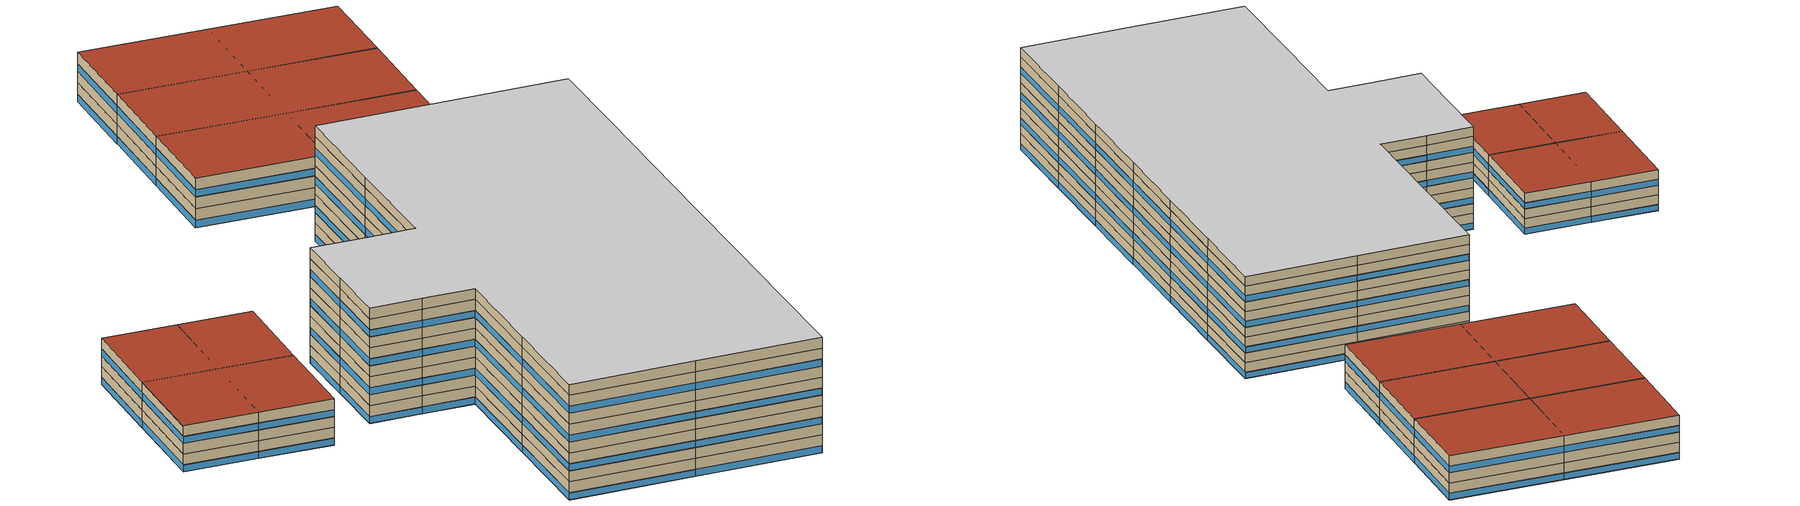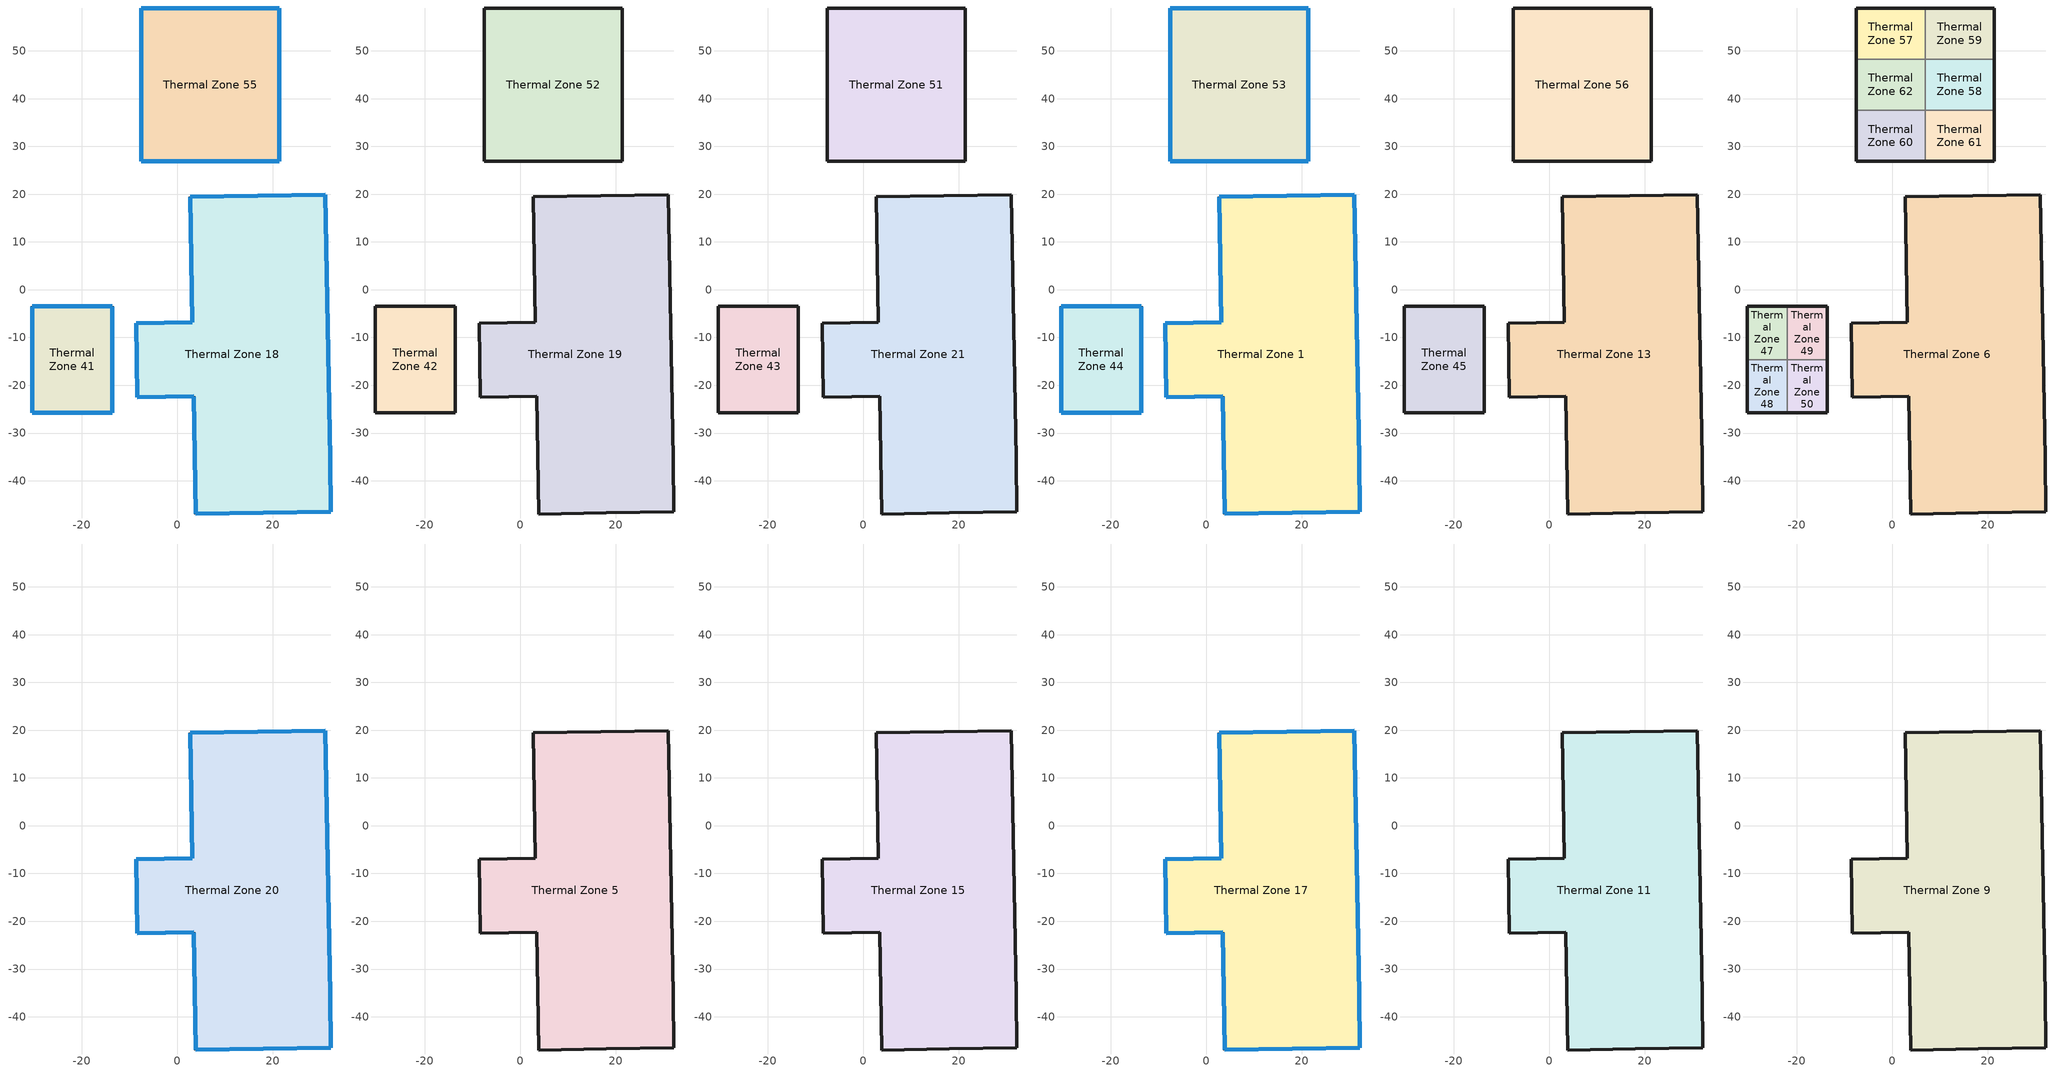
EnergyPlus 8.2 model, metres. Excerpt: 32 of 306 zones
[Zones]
Thermal Zone 18
 floor to Thermal Zone 3 (ASHRAE 90.1-2004 ExtWall Mass ClimateZone 6 Reversed): 31.05,19.92 31.24,8.86 31.43,-2.21 31.62,-13.27 31.82,-24.34 32.01,-35.4 32.2,-46.47 18.04,-46.71 3.88,-46.95 3.67,-34.65 3.46,-22.34 -2.44,-22.44 -8.33,-22.54 -8.46,-14.78 -8.6,-7.03 -2.7,-6.93 3.19,-6.82 2.96,6.3 2.73,19.43 16.89,19.68 z1.24
 wall outside (ASHRAE 90.1-2004 ExtWall Mass ClimateZone 6): 31.24,8.86 31.05,19.92 16.89,19.68 2.73,19.43 2.96,6.3 3.19,-6.82 -2.7,-6.93 -8.6,-7.03 -8.46,-14.78 -8.33,-22.54 -2.44,-22.44 3.46,-22.34 3.67,-34.65 3.88,-46.95 18.04,-46.71 32.2,-46.47 32.01,-35.4 31.82,-24.34 31.62,-13.27 31.43,-2.21 31.24,8.86 z1.24:2.06
 window (ASHRAE 90.1-2004 ExtWindow ClimateZone 4-6): 31.24,8.88 31.05,19.89 / 31.43,-2.18 31.24,8.83 / 31.62,-13.25 31.43,-2.23 / 31.81,-24.31 31.62,-13.3 / 32.01,-35.38 31.82,-24.36 / 32.2,-46.44 32.01,-35.43 / 18.07,-46.71 32.17,-46.47 / 3.91,-46.95 18.01,-46.71 / 3.67,-34.67 3.88,-46.93 / 3.46,-22.36 3.67,-34.62 / -2.41,-22.44 3.43,-22.34 / -8.3,-22.54 -2.46,-22.44 / -8.46,-14.81 -8.33,-22.52 / -8.59,-7.05 -8.46,-14.76 / -2.73,-6.93 -8.57,-7.03 / 3.16,-6.82 -2.68,-6.93 / 2.96,6.28 3.19,-6.8 / 2.73,19.41 2.96,6.33 / 16.87,19.67 2.76,19.43 / 31.02,19.92 16.92,19.68 z1.26:2.03
Thermal Zone 41
 floor to Thermal Zone 46 (ASHRAE 90.1-2004 ExtWall Mass ClimateZone 6 Reversed): -30.37,-3.51 -21.98,-3.51 -13.6,-3.51 -13.6,-14.65 -13.6,-25.79 -21.98,-25.79 -30.37,-25.79 -30.37,-14.65 z1.22
 wall outside (ASHRAE 90.1-2004 ExtWall Mass ClimateZone 6): -21.98,-3.51 -30.37,-3.51 -30.37,-14.65 -30.37,-25.79 -21.98,-25.79 -13.6,-25.79 -13.6,-14.65 -13.6,-3.51 -21.98,-3.51 z1.22:2.03
 window (ASHRAE 90.1-2004 ExtWindow ClimateZone 4-6): -22.01,-3.51 -30.34,-3.51 / -13.62,-3.51 -21.96,-3.51 / -13.6,-14.62 -13.6,-3.54 / -13.6,-25.76 -13.6,-14.67 / -21.96,-25.79 -13.62,-25.79 / -30.34,-25.79 -22.01,-25.79 / -30.37,-14.67 -30.37,-25.76 / -30.37,-3.54 -30.37,-14.62 z1.24:2
Thermal Zone 55
 floor to Thermal Zone 54 (ASHRAE 90.1-2004 ExtWall Mass ClimateZone 6 Reversed): -7.53,58.98 6.92,58.98 21.38,58.98 21.38,48.28 21.38,37.59 21.38,26.89 6.92,26.89 -7.53,26.89 -7.53,37.59 -7.53,48.28 z1.31
 wall outside (ASHRAE 90.1-2004 ExtWall Mass ClimateZone 6): 6.92,58.98 -7.53,58.98 -7.53,48.28 -7.53,37.59 -7.53,26.89 6.92,26.89 21.38,26.89 21.38,37.59 21.38,48.28 21.38,58.98 6.92,58.98 z1.31:2.19
 window (ASHRAE 90.1-2004 ExtWindow ClimateZone 4-6): 6.9,58.98 -7.5,58.98 / 21.35,58.98 6.95,58.98 / 21.38,48.31 21.38,58.95 / 21.38,37.62 21.38,48.26 / 21.38,26.92 21.38,37.56 / 6.95,26.89 21.35,26.89 / -7.5,26.89 6.9,26.89 / -7.53,37.56 -7.53,26.92 / -7.53,48.26 -7.53,37.62 / -7.53,58.95 -7.53,48.31 z1.34:2.15
Thermal Zone 19
 floor to Thermal Zone 18 (ASHRAE 90.1-2004 ExtWall Mass ClimateZone 6 Reversed): 31.05,19.92 31.24,8.86 31.43,-2.21 31.62,-13.27 31.82,-24.34 32.01,-35.4 32.2,-46.47 18.04,-46.71 3.88,-46.95 3.67,-34.65 3.46,-22.34 -2.44,-22.44 -8.33,-22.54 -8.46,-14.78 -8.6,-7.03 -2.7,-6.93 3.19,-6.82 2.96,6.3 2.73,19.43 16.89,19.68 z2.06
 wall outside (ASHRAE 90.1-2004 ExtWall Mass ClimateZone 6): 31.24,8.86 31.05,19.92 16.89,19.68 2.73,19.43 2.96,6.3 3.19,-6.82 -2.7,-6.93 -8.6,-7.03 -8.46,-14.78 -8.33,-22.54 -2.44,-22.44 3.46,-22.34 3.67,-34.65 3.88,-46.95 18.04,-46.71 32.2,-46.47 32.01,-35.4 31.82,-24.34 31.62,-13.27 31.43,-2.21 31.24,8.86 z2.06:3.3
Thermal Zone 42
 floor to Thermal Zone 41 (ASHRAE 90.1-2004 ExtWall Mass ClimateZone 6 Reversed): -30.37,-3.51 -21.98,-3.51 -13.6,-3.51 -13.6,-14.65 -13.6,-25.79 -21.98,-25.79 -30.37,-25.79 -30.37,-14.65 z2.03
 wall outside (ASHRAE 90.1-2004 ExtWall Mass ClimateZone 6): -21.98,-3.51 -30.37,-3.51 -30.37,-14.65 -30.37,-25.79 -21.98,-25.79 -13.6,-25.79 -13.6,-14.65 -13.6,-3.51 -21.98,-3.51 z2.03:3.25
Thermal Zone 52
 floor to Thermal Zone 55 (ASHRAE 90.1-2004 ExtWall Mass ClimateZone 6 Reversed): -7.53,58.98 6.92,58.98 21.38,58.98 21.38,48.28 21.38,37.59 21.38,26.89 6.92,26.89 -7.53,26.89 -7.53,37.59 -7.53,48.28 z2.19
 wall outside (ASHRAE 90.1-2004 ExtWall Mass ClimateZone 6): 6.92,58.98 -7.53,58.98 -7.53,48.28 -7.53,37.59 -7.53,26.89 6.92,26.89 21.38,26.89 21.38,37.59 21.38,48.28 21.38,58.98 6.92,58.98 z2.19:3.5
Thermal Zone 21
 floor to Thermal Zone 19 (ASHRAE 90.1-2004 ExtWall Mass ClimateZone 6 Reversed): 31.05,19.92 31.24,8.86 31.43,-2.21 31.62,-13.27 31.82,-24.34 32.01,-35.4 32.2,-46.47 18.04,-46.71 3.88,-46.95 3.67,-34.65 3.46,-22.34 -2.44,-22.44 -8.33,-22.54 -8.46,-14.78 -8.6,-7.03 -2.7,-6.93 3.19,-6.82 2.96,6.3 2.73,19.43 16.89,19.68 z3.3
 wall outside (ASHRAE 90.1-2004 ExtWall Mass ClimateZone 6): 31.24,8.86 31.05,19.92 16.89,19.68 2.73,19.43 2.96,6.3 3.19,-6.82 -2.7,-6.93 -8.6,-7.03 -8.46,-14.78 -8.33,-22.54 -2.44,-22.44 3.46,-22.34 3.67,-34.65 3.88,-46.95 18.04,-46.71 32.2,-46.47 32.01,-35.4 31.82,-24.34 31.62,-13.27 31.43,-2.21 31.24,8.86 z3.3:4.54
Thermal Zone 43
 floor to Thermal Zone 42 (ASHRAE 90.1-2004 ExtWall Mass ClimateZone 6 Reversed): -30.37,-3.51 -21.98,-3.51 -13.6,-3.51 -13.6,-14.65 -13.6,-25.79 -21.98,-25.79 -30.37,-25.79 -30.37,-14.65 z3.25
 wall outside (ASHRAE 90.1-2004 ExtWall Mass ClimateZone 6): -21.98,-3.51 -30.37,-3.51 -30.37,-14.65 -30.37,-25.79 -21.98,-25.79 -13.6,-25.79 -13.6,-14.65 -13.6,-3.51 -21.98,-3.51 z3.25:4.47
Thermal Zone 51
 floor to Thermal Zone 52 (ASHRAE 90.1-2004 ExtWall Mass ClimateZone 6 Reversed): -7.53,58.98 6.92,58.98 21.38,58.98 21.38,48.28 21.38,37.59 21.38,26.89 6.92,26.89 -7.53,26.89 -7.53,37.59 -7.53,48.28 z3.5
 wall outside (ASHRAE 90.1-2004 ExtWall Mass ClimateZone 6): 6.92,58.98 -7.53,58.98 -7.53,48.28 -7.53,37.59 -7.53,26.89 6.92,26.89 21.38,26.89 21.38,37.59 21.38,48.28 21.38,58.98 6.92,58.98 z3.5:4.81
Thermal Zone 1
 floor to Thermal Zone 21 (ASHRAE 90.1-2004 ExtWall Mass ClimateZone 6 Reversed): 31.05,19.92 31.24,8.86 31.43,-2.21 31.62,-13.27 31.82,-24.34 32.01,-35.4 32.2,-46.47 18.04,-46.71 3.88,-46.95 3.67,-34.65 3.46,-22.34 -2.44,-22.44 -8.33,-22.54 -8.46,-14.78 -8.6,-7.03 -2.7,-6.93 3.19,-6.82 2.96,6.3 2.73,19.43 16.89,19.68 z4.54
 wall outside (ASHRAE 90.1-2004 ExtWall Mass ClimateZone 6): -2.44,-22.44 3.46,-22.34 3.67,-34.65 3.88,-46.95 18.04,-46.71 32.2,-46.47 32.01,-35.4 31.82,-24.34 31.62,-13.27 31.43,-2.21 31.24,8.86 31.05,19.92 16.89,19.68 2.73,19.43 2.96,6.3 3.19,-6.82 -2.7,-6.93 -8.6,-7.03 -8.46,-14.78 -8.33,-22.54 -2.44,-22.44 z4.54:5.36
 window (ASHRAE 90.1-2004 ExtWindow ClimateZone 4-6): -2.41,-22.44 3.43,-22.34 / -8.3,-22.54 -2.46,-22.44 / -8.46,-14.81 -8.33,-22.52 / -8.59,-7.05 -8.46,-14.76 / -2.73,-6.93 -8.57,-7.03 / 3.16,-6.82 -2.68,-6.93 / 2.96,6.28 3.19,-6.8 / 2.73,19.41 2.96,6.33 / 16.87,19.67 2.76,19.43 / 31.02,19.92 16.92,19.68 / 31.24,8.88 31.05,19.89 / 31.43,-2.18 31.24,8.83 / 31.62,-13.25 31.43,-2.23 / 31.81,-24.31 31.62,-13.3 / 32.01,-35.38 31.82,-24.36 / 32.2,-46.44 32.01,-35.43 / 18.07,-46.71 32.17,-46.47 / 3.91,-46.95 18.01,-46.71 / 3.67,-34.67 3.88,-46.93 / 3.46,-22.36 3.67,-34.62 z4.56:5.33
Thermal Zone 44
 floor to Thermal Zone 43 (ASHRAE 90.1-2004 ExtWall Mass ClimateZone 6 Reversed): -30.37,-3.51 -21.98,-3.51 -13.6,-3.51 -13.6,-14.65 -13.6,-25.79 -21.98,-25.79 -30.37,-25.79 -30.37,-14.65 z4.47
 wall outside (ASHRAE 90.1-2004 ExtWall Mass ClimateZone 6): -21.98,-3.51 -30.37,-3.51 -30.37,-14.65 -30.37,-25.79 -21.98,-25.79 -13.6,-25.79 -13.6,-14.65 -13.6,-3.51 -21.98,-3.51 z4.47:5.28
 window (ASHRAE 90.1-2004 ExtWindow ClimateZone 4-6): -22.01,-3.51 -30.34,-3.51 / -13.62,-3.51 -21.96,-3.51 / -13.6,-14.62 -13.6,-3.54 / -13.6,-25.76 -13.6,-14.67 / -21.96,-25.79 -13.62,-25.79 / -30.34,-25.79 -22.01,-25.79 / -30.37,-14.67 -30.37,-25.76 / -30.37,-3.54 -30.37,-14.62 z4.49:5.25
Thermal Zone 53
 floor to Thermal Zone 51 (ASHRAE 90.1-2004 ExtWall Mass ClimateZone 6 Reversed): -7.53,58.98 6.92,58.98 21.38,58.98 21.38,48.28 21.38,37.59 21.38,26.89 6.92,26.89 -7.53,26.89 -7.53,37.59 -7.53,48.28 z4.81
 wall outside (ASHRAE 90.1-2004 ExtWall Mass ClimateZone 6): 6.92,58.98 -7.53,58.98 -7.53,48.28 -7.53,37.59 -7.53,26.89 6.92,26.89 21.38,26.89 21.38,37.59 21.38,48.28 21.38,58.98 6.92,58.98 z4.81:5.69
 window (ASHRAE 90.1-2004 ExtWindow ClimateZone 4-6): 6.9,58.98 -7.5,58.98 / 21.35,58.98 6.95,58.98 / 21.38,48.31 21.38,58.95 / 21.38,37.62 21.38,48.26 / 21.38,26.92 21.38,37.56 / 6.95,26.89 21.35,26.89 / -7.5,26.89 6.9,26.89 / -7.53,37.56 -7.53,26.92 / -7.53,48.26 -7.53,37.62 / -7.53,58.95 -7.53,48.31 z4.84:5.65
Thermal Zone 13
 floor to Thermal Zone 1 (ASHRAE 90.1-2004 ExtWall Mass ClimateZone 6 Reversed): 31.05,19.92 31.24,8.86 31.43,-2.21 31.62,-13.27 31.82,-24.34 32.01,-35.4 32.2,-46.47 18.04,-46.71 3.88,-46.95 3.67,-34.65 3.46,-22.34 -2.44,-22.44 -8.33,-22.54 -8.46,-14.78 -8.6,-7.03 -2.7,-6.93 3.19,-6.82 2.96,6.3 2.73,19.43 16.89,19.68 z5.36
 wall outside (ASHRAE 90.1-2004 ExtWall Mass ClimateZone 6): 31.24,8.86 31.05,19.92 16.89,19.68 2.73,19.43 2.96,6.3 3.19,-6.82 -2.7,-6.93 -8.6,-7.03 -8.46,-14.78 -8.33,-22.54 -2.44,-22.44 3.46,-22.34 3.67,-34.65 3.88,-46.95 18.04,-46.71 32.2,-46.47 32.01,-35.4 31.82,-24.34 31.62,-13.27 31.43,-2.21 31.24,8.86 z5.36:6.6
Thermal Zone 45
 floor to Thermal Zone 44 (ASHRAE 90.1-2004 ExtWall Mass ClimateZone 6 Reversed): -30.37,-3.51 -21.98,-3.51 -13.6,-3.51 -13.6,-14.65 -13.6,-25.79 -21.98,-25.79 -30.37,-25.79 -30.37,-14.65 z5.28
 wall outside (ASHRAE 90.1-2004 ExtWall Mass ClimateZone 6): -21.98,-3.51 -30.37,-3.51 -30.37,-14.65 -30.37,-25.79 -21.98,-25.79 -13.6,-25.79 -13.6,-14.65 -13.6,-3.51 -21.98,-3.51 z5.28:6.5
 roof outside (ASHRAE 90.1-2004 ExtWall Mass ClimateZone 6): -30.37,-14.65 -30.37,-25.79 -21.98,-25.79 -13.6,-25.79 -13.6,-14.65 -13.6,-3.51 -21.98,-3.51 -30.37,-3.51 z6.5
Thermal Zone 56
 floor to Thermal Zone 53 (ASHRAE 90.1-2004 ExtWall Mass ClimateZone 6 Reversed): -7.53,58.98 6.92,58.98 21.38,58.98 21.38,48.28 21.38,37.59 21.38,26.89 6.92,26.89 -7.53,26.89 -7.53,37.59 -7.53,48.28 z5.69
 wall outside (ASHRAE 90.1-2004 ExtWall Mass ClimateZone 6): 6.92,58.98 -7.53,58.98 -7.53,48.28 -7.53,37.59 -7.53,26.89 6.92,26.89 21.38,26.89 21.38,37.59 21.38,48.28 21.38,58.98 6.92,58.98 z5.69:7
 roof outside (ASHRAE 90.1-2004 ExtWall Mass ClimateZone 6): -7.53,48.28 -7.53,37.59 -7.53,26.89 6.92,26.89 21.38,26.89 21.38,37.59 21.38,48.28 21.38,58.98 6.92,58.98 -7.53,58.98 z7
Thermal Zone 47
 floor ground (ASHRAE 90.1-2004 ExtWall Mass ClimateZone 6): -30.37,-3.51 -21.98,-3.51 -21.98,-14.65 -30.37,-14.65 z6.4
 wall outside (ASHRAE 90.1-2004 ExtWall Mass ClimateZone 6): -21.98,-3.51 -30.37,-3.51 -30.37,-14.65 z6.4:6.5
 wall to Thermal Zone 49 (ASHRAE 90.1-2004 ExtWall Mass ClimateZone 6): -21.98,-14.65 -21.98,-3.51 z6.4:6.5
 wall to Thermal Zone 48 (ASHRAE 90.1-2004 ExtWall Mass ClimateZone 6): -30.37,-14.65 -21.98,-14.65 z6.4:6.5
 roof outside (ASHRAE 90.1-2004 ExtWall Mass ClimateZone 6): -30.37,-14.65 -21.98,-14.65 -21.98,-3.51 -30.37,-3.51 z6.5
Thermal Zone 48
 floor ground (ASHRAE 90.1-2004 ExtWall Mass ClimateZone 6): -30.37,-14.65 -21.98,-14.65 -21.98,-25.79 -30.37,-25.79 z6.4
 wall outside (ASHRAE 90.1-2004 ExtWall Mass ClimateZone 6): -30.37,-14.65 -30.37,-25.79 -21.98,-25.79 z6.4:6.5
 wall to Thermal Zone 50 (ASHRAE 90.1-2004 ExtWall Mass ClimateZone 6): -21.98,-25.79 -21.98,-14.65 z6.4:6.5
 roof outside (ASHRAE 90.1-2004 ExtWall Mass ClimateZone 6): -30.37,-25.79 -21.98,-25.79 -21.98,-14.65 -30.37,-14.65 z6.5
Thermal Zone 49
 floor ground (ASHRAE 90.1-2004 ExtWall Mass ClimateZone 6): -21.98,-3.51 -13.6,-3.51 -13.6,-14.65 -21.98,-14.65 z6.4
 wall outside (ASHRAE 90.1-2004 ExtWall Mass ClimateZone 6): -13.6,-14.65 -13.6,-3.51 -21.98,-3.51 z6.4:6.5
 wall to Thermal Zone 50 (ASHRAE 90.1-2004 ExtWall Mass ClimateZone 6): -21.98,-14.65 -13.6,-14.65 z6.4:6.5
 roof outside (ASHRAE 90.1-2004 ExtWall Mass ClimateZone 6): -21.98,-14.65 -13.6,-14.65 -13.6,-3.51 -21.98,-3.51 z6.5
Thermal Zone 50
 floor ground (ASHRAE 90.1-2004 ExtWall Mass ClimateZone 6): -21.98,-14.65 -13.6,-14.65 -13.6,-25.79 -21.98,-25.79 z6.4
 wall outside (ASHRAE 90.1-2004 ExtWall Mass ClimateZone 6): -21.98,-25.79 -13.6,-25.79 -13.6,-14.65 z6.4:6.5
 roof outside (ASHRAE 90.1-2004 ExtWall Mass ClimateZone 6): -21.98,-25.79 -13.6,-25.79 -13.6,-14.65 -21.98,-14.65 z6.5
Thermal Zone 57
 floor ground (ASHRAE 90.1-2004 ExtWall Mass ClimateZone 6): -7.53,58.98 6.92,58.98 6.92,48.28 -7.53,48.28 z6.9
 wall outside (ASHRAE 90.1-2004 ExtWall Mass ClimateZone 6): 6.92,58.98 -7.53,58.98 -7.53,48.28 z6.9:7
 wall to Thermal Zone 59 (ASHRAE 90.1-2004 ExtWall Mass ClimateZone 6): 6.92,48.28 6.92,58.98 z6.9:7
 wall to Thermal Zone 62 (ASHRAE 90.1-2004 ExtWall Mass ClimateZone 6): -7.53,48.28 6.92,48.28 z6.9:7
 roof outside (ASHRAE 90.1-2004 ExtWall Mass ClimateZone 6): -7.53,48.28 6.92,48.28 6.92,58.98 -7.53,58.98 z7
Thermal Zone 58
 floor ground (ASHRAE 90.1-2004 ExtWall Mass ClimateZone 6): 6.92,48.28 21.38,48.28 21.38,37.59 6.92,37.59 z6.9
 wall outside (ASHRAE 90.1-2004 ExtWall Mass ClimateZone 6): 21.38,37.59 21.38,48.28 z6.9:7
 wall to Thermal Zone 59 (ASHRAE 90.1-2004 ExtWall Mass ClimateZone 6 Reversed): 21.38,48.28 6.92,48.28 z6.9:7
 wall to Thermal Zone 61 (ASHRAE 90.1-2004 ExtWall Mass ClimateZone 6): 6.92,37.59 21.38,37.59 z6.9:7
 wall to Thermal Zone 62 (ASHRAE 90.1-2004 ExtWall Mass ClimateZone 6 Reversed): 6.92,48.28 6.92,37.59 z6.9:7
 roof outside (ASHRAE 90.1-2004 ExtWall Mass ClimateZone 6): 6.92,37.59 21.38,37.59 21.38,48.28 6.92,48.28 z7
Thermal Zone 59
 floor ground (ASHRAE 90.1-2004 ExtWall Mass ClimateZone 6): 6.92,58.98 21.38,58.98 21.38,48.28 6.92,48.28 z6.9
 wall outside (ASHRAE 90.1-2004 ExtWall Mass ClimateZone 6): 21.38,48.28 21.38,58.98 6.92,58.98 z6.9:7
 roof outside (ASHRAE 90.1-2004 ExtWall Mass ClimateZone 6): 6.92,48.28 21.38,48.28 21.38,58.98 6.92,58.98 z7
Thermal Zone 6
 floor to Thermal Zone 13 (ASHRAE 90.1-2004 ExtWall Mass ClimateZone 6 Reversed): 31.05,19.92 31.24,8.86 31.43,-2.21 31.62,-13.27 31.82,-24.34 32.01,-35.4 32.2,-46.47 18.04,-46.71 3.88,-46.95 3.67,-34.65 3.46,-22.34 -2.44,-22.44 -8.33,-22.54 -8.46,-14.78 -8.6,-7.03 -2.7,-6.93 3.19,-6.82 2.96,6.3 2.73,19.43 16.89,19.68 z6.6
 wall outside (ASHRAE 90.1-2004 ExtWall Mass ClimateZone 6): 31.24,8.86 31.05,19.92 16.89,19.68 2.73,19.43 2.96,6.3 3.19,-6.82 -2.7,-6.93 -8.6,-7.03 -8.46,-14.78 -8.33,-22.54 -2.44,-22.44 3.46,-22.34 3.67,-34.65 3.88,-46.95 18.04,-46.71 32.2,-46.47 32.01,-35.4 31.82,-24.34 31.62,-13.27 31.43,-2.21 31.24,8.86 z6.6:7.84
Thermal Zone 60
 floor ground (ASHRAE 90.1-2004 ExtWall Mass ClimateZone 6): -7.53,37.59 6.92,37.59 6.92,26.9 -7.53,26.9 z6.9
 wall outside (ASHRAE 90.1-2004 ExtWall Mass ClimateZone 6): -7.53,37.59 -7.53,26.9 6.92,26.9 z6.9:7
 wall to Thermal Zone 62 (ASHRAE 90.1-2004 ExtWall Mass ClimateZone 6 Reversed): 6.92,37.59 -7.53,37.59 z6.9:7
 wall to Thermal Zone 61 (ASHRAE 90.1-2004 ExtWall Mass ClimateZone 6): 6.92,26.9 6.92,37.59 z6.9:7
 roof outside (ASHRAE 90.1-2004 ExtWall Mass ClimateZone 6): -7.53,26.9 6.92,26.9 6.92,37.59 -7.53,37.59 z7
Thermal Zone 61
 floor ground (ASHRAE 90.1-2004 ExtWall Mass ClimateZone 6): 6.92,37.59 21.38,37.59 21.38,26.9 6.92,26.9 z6.9
 wall outside (ASHRAE 90.1-2004 ExtWall Mass ClimateZone 6): 6.92,26.9 21.38,26.9 21.38,37.59 z6.9:7
 roof outside (ASHRAE 90.1-2004 ExtWall Mass ClimateZone 6): 6.92,26.9 21.38,26.9 21.38,37.59 6.92,37.59 z7
Thermal Zone 62
 floor ground (ASHRAE 90.1-2004 ExtWall Mass ClimateZone 6): -7.53,48.28 6.92,48.28 6.92,37.59 -7.53,37.59 z6.9
 wall outside (ASHRAE 90.1-2004 ExtWall Mass ClimateZone 6): -7.53,48.28 -7.53,37.59 z6.9:7
 roof outside (ASHRAE 90.1-2004 ExtWall Mass ClimateZone 6): -7.53,37.59 6.92,37.59 6.92,48.28 -7.53,48.28 z7
Thermal Zone 20
 floor to Thermal Zone 6 (ASHRAE 90.1-2004 ExtWall Mass ClimateZone 6 Reversed): 31.05,19.92 31.24,8.86 31.43,-2.21 31.62,-13.27 31.82,-24.34 32.01,-35.4 32.2,-46.47 18.04,-46.71 3.88,-46.95 3.67,-34.65 3.46,-22.34 -2.44,-22.44 -8.33,-22.54 -8.46,-14.78 -8.6,-7.03 -2.7,-6.93 3.19,-6.82 2.96,6.3 2.73,19.43 16.89,19.68 z7.84
 wall outside (ASHRAE 90.1-2004 ExtWall Mass ClimateZone 6): 31.24,8.86 31.05,19.92 16.89,19.68 2.73,19.43 2.96,6.3 3.19,-6.82 -2.7,-6.93 -8.6,-7.03 -8.46,-14.78 -8.33,-22.54 -2.44,-22.44 3.46,-22.34 3.67,-34.65 3.88,-46.95 18.04,-46.71 32.2,-46.47 32.01,-35.4 31.82,-24.34 31.62,-13.27 31.43,-2.21 31.24,8.86 z7.84:8.66
 window (ASHRAE 90.1-2004 ExtWindow ClimateZone 4-6): 31.24,8.88 31.05,19.89 / 31.43,-2.18 31.24,8.83 / 31.62,-13.25 31.43,-2.23 / 31.81,-24.31 31.62,-13.3 / 32.01,-35.38 31.82,-24.36 / 32.2,-46.44 32.01,-35.43 / 18.07,-46.71 32.17,-46.47 / 3.91,-46.95 18.01,-46.71 / 3.67,-34.67 3.88,-46.93 / 3.46,-22.36 3.67,-34.62 / -2.41,-22.44 3.43,-22.34 / -8.3,-22.54 -2.46,-22.44 / -8.46,-14.81 -8.33,-22.52 / -8.59,-7.05 -8.46,-14.76 / -2.73,-6.93 -8.57,-7.03 / 3.16,-6.82 -2.68,-6.93 / 2.96,6.28 3.19,-6.8 / 2.73,19.41 2.96,6.33 / 16.87,19.67 2.76,19.43 / 31.02,19.92 16.92,19.68 z7.86:8.63
Thermal Zone 5
 floor to Thermal Zone 20 (ASHRAE 90.1-2004 ExtWall Mass ClimateZone 6 Reversed): 31.05,19.92 31.24,8.86 31.43,-2.21 31.62,-13.27 31.82,-24.34 32.01,-35.4 32.2,-46.47 18.04,-46.71 3.88,-46.95 3.67,-34.65 3.46,-22.34 -2.44,-22.44 -8.33,-22.54 -8.46,-14.78 -8.6,-7.03 -2.7,-6.93 3.19,-6.82 2.96,6.3 2.73,19.43 16.89,19.68 z8.66
 wall outside (ASHRAE 90.1-2004 ExtWall Mass ClimateZone 6): 31.24,8.86 31.05,19.92 16.89,19.68 2.73,19.43 2.96,6.3 3.19,-6.82 -2.7,-6.93 -8.6,-7.03 -8.46,-14.78 -8.33,-22.54 -2.44,-22.44 3.46,-22.34 3.67,-34.65 3.88,-46.95 18.04,-46.71 32.2,-46.47 32.01,-35.4 31.82,-24.34 31.62,-13.27 31.43,-2.21 31.24,8.86 z8.66:9.9
Thermal Zone 15
 floor to Thermal Zone 5 (ASHRAE 90.1-2004 ExtWall Mass ClimateZone 6 Reversed): 31.05,19.92 31.24,8.86 31.43,-2.21 31.62,-13.27 31.82,-24.34 32.01,-35.4 32.2,-46.47 18.04,-46.71 3.88,-46.95 3.67,-34.65 3.46,-22.34 -2.44,-22.44 -8.33,-22.54 -8.46,-14.78 -8.6,-7.03 -2.7,-6.93 3.19,-6.82 2.96,6.3 2.73,19.43 16.89,19.68 z9.9
 wall outside (ASHRAE 90.1-2004 ExtWall Mass ClimateZone 6): 31.24,8.86 31.05,19.92 16.89,19.68 2.73,19.43 2.96,6.3 3.19,-6.82 -2.7,-6.93 -8.6,-7.03 -8.46,-14.78 -8.33,-22.54 -2.44,-22.44 3.46,-22.34 3.67,-34.65 3.88,-46.95 18.04,-46.71 32.2,-46.47 32.01,-35.4 31.82,-24.34 31.62,-13.27 31.43,-2.21 31.24,8.86 z9.9:11.14
Thermal Zone 17
 floor to Thermal Zone 15 (ASHRAE 90.1-2004 ExtWall Mass ClimateZone 6 Reversed): 31.05,19.92 31.24,8.86 31.43,-2.21 31.62,-13.27 31.82,-24.34 32.01,-35.4 32.2,-46.47 18.04,-46.71 3.88,-46.95 3.67,-34.65 3.46,-22.34 -2.44,-22.44 -8.33,-22.54 -8.46,-14.78 -8.6,-7.03 -2.7,-6.93 3.19,-6.82 2.96,6.3 2.73,19.43 16.89,19.68 z11.14
 wall outside (ASHRAE 90.1-2004 ExtWall Mass ClimateZone 6): 31.24,8.86 31.05,19.92 16.89,19.68 2.73,19.43 2.96,6.3 3.19,-6.82 -2.7,-6.93 -8.6,-7.03 -8.46,-14.78 -8.33,-22.54 -2.44,-22.44 3.46,-22.34 3.67,-34.65 3.88,-46.95 18.04,-46.71 32.2,-46.47 32.01,-35.4 31.82,-24.34 31.62,-13.27 31.43,-2.21 31.24,8.86 z11.14:11.96
 window (ASHRAE 90.1-2004 ExtWindow ClimateZone 4-6): 31.24,8.88 31.05,19.89 / 31.43,-2.18 31.24,8.83 / 31.62,-13.25 31.43,-2.23 / 31.81,-24.31 31.62,-13.3 / 32.01,-35.38 31.82,-24.36 / 32.2,-46.44 32.01,-35.43 / 18.07,-46.71 32.17,-46.47 / 3.91,-46.95 18.01,-46.71 / 3.67,-34.67 3.88,-46.93 / 3.46,-22.36 3.67,-34.62 / -2.41,-22.44 3.43,-22.34 / -8.3,-22.54 -2.46,-22.44 / -8.46,-14.81 -8.33,-22.52 / -8.59,-7.05 -8.46,-14.76 / -2.73,-6.93 -8.57,-7.03 / 3.16,-6.82 -2.68,-6.93 / 2.96,6.28 3.19,-6.8 / 2.73,19.41 2.96,6.33 / 16.87,19.67 2.76,19.43 / 31.02,19.92 16.92,19.68 z11.16:11.93
Thermal Zone 11
 floor to Thermal Zone 17 (ASHRAE 90.1-2004 ExtWall Mass ClimateZone 6 Reversed): 31.05,19.92 31.24,8.86 31.43,-2.21 31.62,-13.27 31.82,-24.34 32.01,-35.4 32.2,-46.47 18.04,-46.71 3.88,-46.95 3.67,-34.65 3.46,-22.34 -2.44,-22.44 -8.33,-22.54 -8.46,-14.78 -8.6,-7.03 -2.7,-6.93 3.19,-6.82 2.96,6.3 2.73,19.43 16.89,19.68 z11.96
 wall outside (ASHRAE 90.1-2004 ExtWall Mass ClimateZone 6): 31.24,8.86 31.05,19.92 16.89,19.68 2.73,19.43 2.96,6.3 3.19,-6.82 -2.7,-6.93 -8.6,-7.03 -8.46,-14.78 -8.33,-22.54 -2.44,-22.44 3.46,-22.34 3.67,-34.65 3.88,-46.95 18.04,-46.71 32.2,-46.47 32.01,-35.4 31.82,-24.34 31.62,-13.27 31.43,-2.21 31.24,8.86 z11.96:13.2
Thermal Zone 9
 floor to Thermal Zone 11 (ASHRAE 90.1-2004 ExtWall Mass ClimateZone 6 Reversed): 31.05,19.92 31.24,8.86 31.43,-2.21 31.62,-13.27 31.82,-24.34 32.01,-35.4 32.2,-46.47 18.04,-46.71 3.88,-46.95 3.67,-34.65 3.46,-22.34 -2.44,-22.44 -8.33,-22.54 -8.46,-14.78 -8.6,-7.03 -2.7,-6.93 3.19,-6.82 2.96,6.3 2.73,19.43 16.89,19.68 z13.2
 wall outside (ASHRAE 90.1-2004 ExtWall Mass ClimateZone 6): 31.24,8.86 31.05,19.92 16.89,19.68 2.73,19.43 2.96,6.3 3.19,-6.82 -2.7,-6.93 -8.6,-7.03 -8.46,-14.78 -8.33,-22.54 -2.44,-22.44 3.46,-22.34 3.67,-34.65 3.88,-46.95 18.04,-46.71 32.2,-46.47 32.01,-35.4 31.82,-24.34 31.62,-13.27 31.43,-2.21 31.24,8.86 z13.2:14.44
 ceiling to Thermal Zone 4 (ASHRAE 90.1-2004 ExtWall Mass ClimateZone 6): 16.89,19.68 2.73,19.43 2.96,6.3 3.19,-6.82 -2.7,-6.93 -8.6,-7.03 -8.46,-14.78 -8.33,-22.54 -2.44,-22.44 3.46,-22.34 3.67,-34.65 3.88,-46.95 18.04,-46.71 32.2,-46.47 32.01,-35.4 31.82,-24.34 31.62,-13.27 31.43,-2.21 31.24,8.86 31.05,19.92 z14.44
[Building]
Building 1: North Axis {deg}=0; Solar Distribution=FullExteriorWithReflections
[Material] Thermal Absorptance=0.9
Name | Roughness | Thickness {m} | Conductivity {W/m-K} | Density {kg/m3} | Specific Heat {J/kg-K} | Solar Absorptance | Visible Absorptance
1/2IN Gypsum | Smooth | 0.0127 | 0.16 | 784.9 | 830 | 0.4 | 0.4
1IN Stucco | Smooth | 0.0253 | 0.6918 | 1858 | 837 | 0.92 | 0.92
8IN CONCRETE HW RefBldg | Rough | 0.2032 | 1.311 | 2240 | 836.8 | 0.7 | 0.7
Mass NonRes Wall Insulation-1.69 | MediumRough | 0.0623673 | 0.049 | 265 | 836.8 | 0.7 | 0.7
[WindowMaterial:SimpleGlazingSystem]
Fixed Window 3.24/0.39/0.31: U-Factor {W/m2-K}=3.23646; Solar Heat Gain Coefficient=0.39; Visible Transmittance=0.31
[Construction]
ASHRAE 90.1-2004 ExtWall Mass ClimateZone 6: 1IN Stucco, 8IN CONCRETE HW RefBldg, Mass NonRes Wall Insulation-1.69, 1/2IN Gypsum
ASHRAE 90.1-2004 ExtWall Mass ClimateZone 6 Reversed: 1/2IN Gypsum, Mass NonRes Wall Insulation-1.69, 8IN CONCRETE HW RefBldg, 1IN Stucco
ASHRAE 90.1-2004 ExtWindow ClimateZone 4-6: Fixed Window 3.24/0.39/0.31
[Zone]
Thermal Zone 1; Thermal Zone 11; Thermal Zone 13; Thermal Zone 15; Thermal Zone 17; Thermal Zone 18; Thermal Zone 19; Thermal Zone 20; Thermal Zone 21; Thermal Zone 41; Thermal Zone 42; Thermal Zone 43; Thermal Zone 44; Thermal Zone 45; Thermal Zone 47; Thermal Zone 48; Thermal Zone 49; Thermal Zone 5; Thermal Zone 50; Thermal Zone 51; Thermal Zone 52; Thermal Zone 53; Thermal Zone 55; Thermal Zone 56; Thermal Zone 57; Thermal Zone 58; Thermal Zone 59; Thermal Zone 6; Thermal Zone 60; Thermal Zone 61; Thermal Zone 62; Thermal Zone 9
